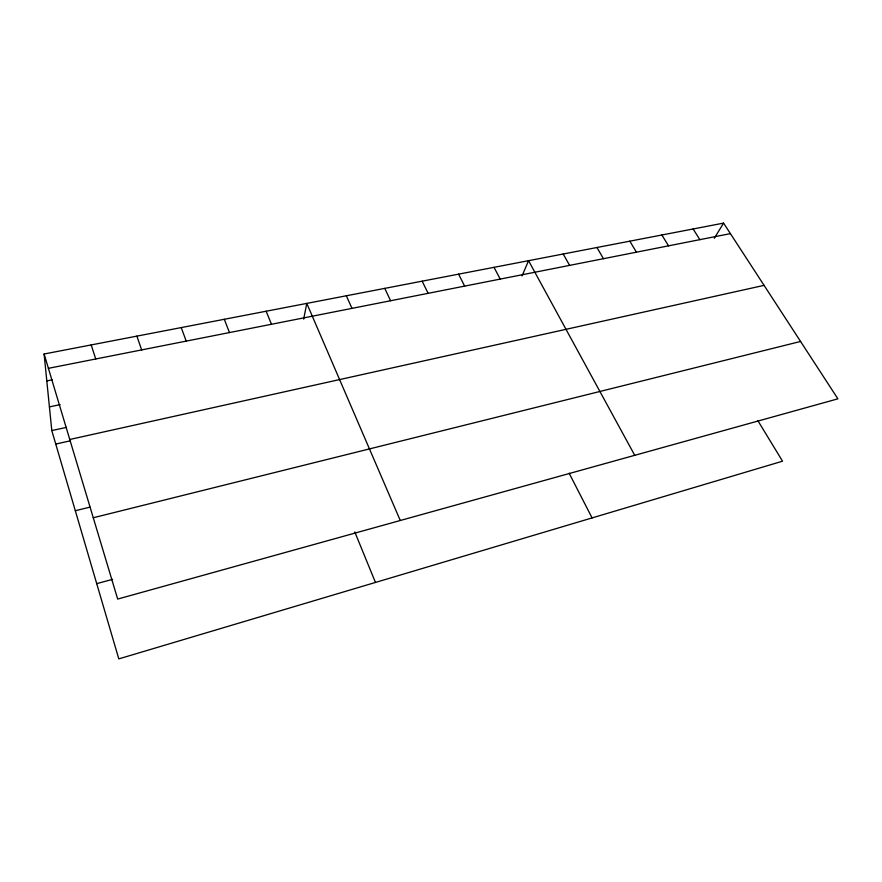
<?xml version="1.0" encoding="UTF-8"?>
<svg xmlns="http://www.w3.org/2000/svg" width="882" height="882" viewBox="0 0 882 882"><rect width="100%" height="100%" fill="white"/><g stroke="black" fill="none" stroke-linecap="round" stroke-linejoin="round"><path stroke-width="1.32" d="M303.662 319.108L306.793 303.397L400.274 520.501M522.067 275.89L528.55 260.675L634.731 455.31M714.332 238.25L723.571 223.113L837.9 398.829L117.681 599.076L44.1 354.002L723.571 223.113M96.722 583.641L112.598 579.342M93.272 517.756L800.58 341.455M75.323 510.722L89.964 507.128M69.766 439.479L764.077 285.36M55.753 444.054L70.527 440.768M757.925 420.758L782.543 461.187L118.805 658.887L51.795 430.57L66.503 427.373M49.414 406.889L60.108 404.64M46.801 380.903L52.17 379.822M48.4 368.334L730.417 233.62M693.109 228.978L699.878 239.661M661.864 234.998L668.556 245.846M629.825 241.172L636.429 252.186M596.949 247.5L603.464 258.702M563.201 254.005L569.618 265.383M494.019 267.334L500.226 279.098M569.122 473.171L592.076 517.921M458.574 274.159L464.66 286.121M422.158 281.171L428.123 293.331M384.761 288.381L390.583 300.751M346.317 295.79L351.984 308.369M266.132 311.236L271.48 324.278M354.807 532L375.456 582.451M224.304 319.295L229.463 332.569M181.24 327.586L186.212 341.113M136.886 336.13L141.66 349.922M91.199 344.928L95.741 358.985M44.1 354.002L51.795 430.57"/></g></svg>
